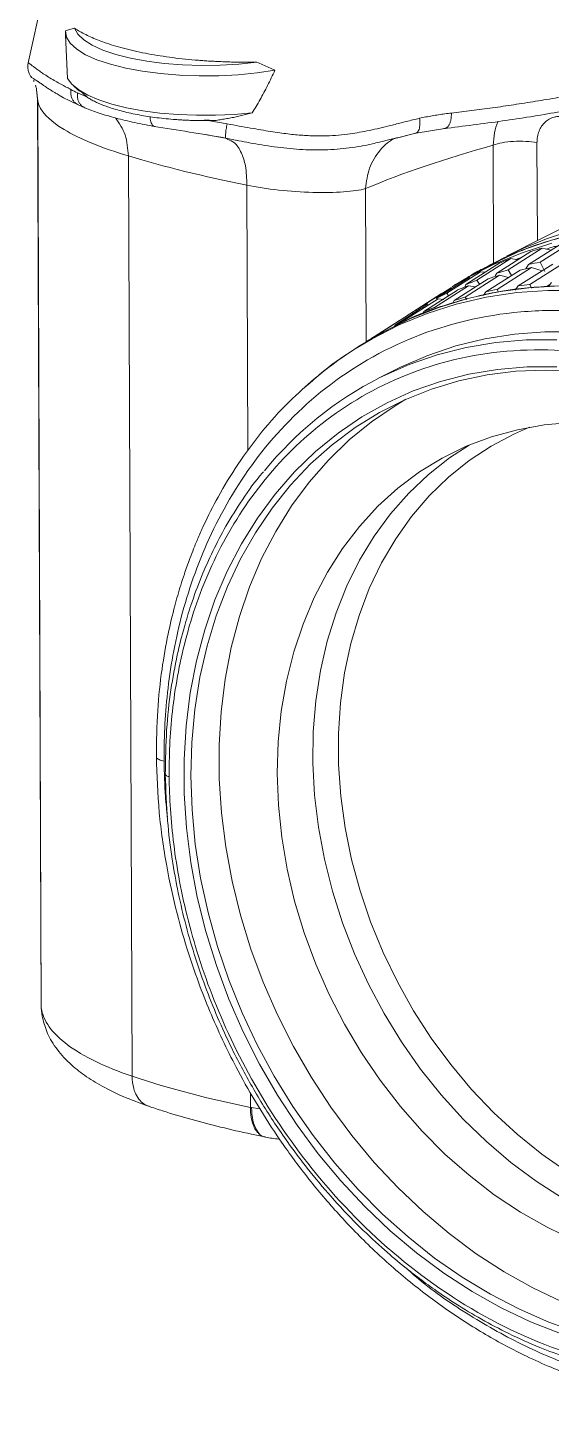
# Model space of a CAD drawing. Header units: millimetres. Extents: x -85 to 57, y -58 to 67.
# Drawn here: x -84.9 to -53.4, y -57.6 to 25.3 of the extents above; entities that cross this region are included whole.
import ezdxf

# ---------------------------------------------------------------- set-up
doc = ezdxf.new("R2010")
doc.units = ezdxf.units.MM

msp = doc.modelspace()

# ---------------------------------------------------------------- linework, layer by layer
at = {"color": 7, "linetype": 'Continuous', "lineweight": 15}
for p, q in [((-81.986, 36.003), (-84.828, 23.131)), ((-82.59, 25.006), (-82.589, 24.802)), ((-82.578, 24.802), (-82.46, 22.185)), ((-84.825, 23.132), (-84.824, 23.13)), ((-84.5, 22.076), (-84.469, 22.001)), ((-84.457, 22.147), (-84.461, 22.149)), ((-82.087, 21.734), (-81.749, 21.435)), ((-84.319, 21.532), (-84.256, 20.939)), ((-84.256, 20.968), (-84.048, -33.57)), ((-84.245, 20.817), (-84.036, -33.72)), ((-81.715, 21.472), (-81.305, 21.079)), ((-81.811, 20.597), (-81.414, 20.426)), ((-61.517, 18.905), (-59.778, 19.185)), ((-73.041, 18.626), (-72.371, 18.483)), ((-72.858, 18.573), (-72.961, 18.595)), ((-72.961, 18.595), (-72.175, 18.446)), ((-72.827, 18.525), (-72.961, 18.595)), ((-72.175, 18.448), (-72.304, 18.471)), ((-63.71, 18.364), (-63.01, 18.532)), ((-63.036, 18.523), (-61.456, 18.917)), ((-78.796, 17.53), (-78.585, -37.802)), ((-42.99, 18.122), (-56.076, 11.503)), ((-51.989, 12.457), (-54.056, 11.146)), ((-54.623, 11.782), (-56.664, 10.477)), ((-53.935, 11.99), (-55.989, 10.681)), ((-52.697, 12.308), (-54.751, 10.999)), ((-53.935, 11.99), (-53.395, 11.863)), ((-56.488, 11.095), (-58.516, 9.795)), ((-55.823, 11.361), (-57.864, 10.056)), ((-54.573, 10.818), (-56.641, 9.507)), ((-55.823, 11.361), (-55.403, 11.283)), ((-53.303, 11.031), (-55.371, 9.72)), ((-54.917, 10.745), (-54.751, 10.999)), ((-52.596, 11.119), (-54.677, 9.806)), ((-54.573, 10.818), (-53.93, 10.633)), ((-54.056, 11.146), (-53.774, 10.589)), ((-58.282, 10.25), (-60.298, 8.957)), ((-57.643, 10.573), (-59.672, 9.273)), ((-57.175, 10.151), (-59.216, 8.846)), ((-56.503, 10.354), (-58.557, 9.046)), ((-57.864, 10.056), (-57.703, 9.813)), ((-57.643, 10.573), (-57.361, 10.535)), ((-55.265, 10.672), (-57.319, 9.363)), ((-56.754, 10.322), (-56.664, 10.477)), ((-56.503, 10.354), (-55.963, 10.227)), ((-55.989, 10.681), (-55.789, 10.338)), ((-59.996, 9.253), (-62.001, 7.966)), ((-59.388, 9.63), (-61.404, 8.336)), ((-59.023, 9.47), (-61.052, 8.171)), ((-58.374, 9.73), (-60.415, 8.425)), ((-59.672, 9.273), (-59.56, 9.126)), ((-59.118, 9.816), (-59.347, 9.669)), ((-58.594, 9.642), (-58.516, 9.795)), ((-58.374, 9.73), (-57.943, 9.651)), ((-57.319, 9.363), (-57.46, 9.147)), ((-56.562, 9.35), (-56.641, 9.507)), ((-55.371, 9.72), (-55.568, 9.452)), ((-54.579, 9.582), (-54.677, 9.806)), ((-53.462, 9.815), (-53.661, 9.689)), ((-53.381, 9.913), (-53.563, 9.692)), ((-60.802, 8.633), (-62.818, 7.34)), ((-60.179, 8.948), (-62.207, 7.649)), ((-60.179, 8.948), (-59.851, 8.905)), ((-59.216, 8.846), (-59.287, 8.723)), ((-58.468, 8.892), (-58.557, 9.046)), ((-62.502, 7.645), (-64.507, 6.358)), ((-61.908, 8.013), (-63.924, 6.72)), ((-61.052, 8.171), (-61.128, 8.02)), ((-64.865, 6.128), (-65.267, 5.871)), ((-62.739, 4.686), (-63.701, 4.2)), ((-76.658, -18.855), (-76.659, -18.68)), ((-76.35, -19.792), (-76.352, -19.604))]:
    msp.add_line(p, q, dxfattribs=at)
at = {"color": 8, "linetype": 'Continuous', "lineweight": 15}
for p, q in [((-84.459, 22.151), (-84.209, 21.99)), ((-84.323, 21.514), (-84.245, 20.817)), ((-72.867, 19.463), (-74.032, 19.661)), ((-74.21, 18.817), (-72.961, 18.595)), ((-54.249, 18.326), (-54.226, 12.439)), ((-56.883, 18.175), (-56.856, 11.081)), ((-71.682, 15.768), (-71.621, -0.192)), ((-64.548, 15.567), (-64.513, 6.365)), ((-55.522, 11.305), (-55.197, 11.415)), ((-71.474, -38.776), (-71.47, -39.68)), ((-70.899, -39.766), (-71.404, -39.693))]:
    msp.add_line(p, q, dxfattribs=at)
at = {"color": 7, "linetype": 'Continuous', "lineweight": 15, "flags": 128}
for points in [[(-82.589, 25.048), (-82.524, 24.674), (-82.296, 24.307), (-81.909, 23.953), (-81.371, 23.621), (-80.692, 23.316), (-79.885, 23.045), (-78.966, 22.812), (-77.953, 22.622), (-76.865, 22.479), (-75.723, 22.385), (-74.55, 22.343), (-73.368, 22.353), (-72.2, 22.415), (-71.068, 22.527), (-69.995, 22.688)], [(-71.078, 23.171), (-72.16, 23.055), (-73.28, 22.989), (-74.417, 22.975), (-75.548, 23.011), (-76.649, 23.098), (-77.698, 23.234), (-78.674, 23.416), (-79.558, 23.64), (-80.331, 23.902), (-80.978, 24.197), (-81.486, 24.518), (-81.844, 24.859), (-82.046, 25.214)], [(-82.46, 22.185), (-82.197, 21.838), (-81.79, 21.505), (-81.248, 21.193), (-80.579, 20.906), (-79.796, 20.651), (-78.912, 20.431), (-77.942, 20.251), (-76.905, 20.113), (-75.818, 20.021), (-74.7, 19.975), (-73.571, 19.977), (-72.451, 20.026), (-71.36, 20.121)], [(-53.355, 12.281), (-55.136, 11.712), (-56.858, 11.003), (-58.516, 10.157), (-59.317, 9.684)], [(-64.865, 6.128), (-63.497, 6.939), (-62.879, 7.264), (-61.858, 7.749), (-60.156, 8.423), (-58.399, 8.958), (-56.593, 9.354), (-54.747, 9.607), (-52.869, 9.717)], [(-62.739, 4.686), (-62.447, 4.832), (-60.815, 5.541), (-59.125, 6.111), (-57.382, 6.539), (-55.596, 6.823), (-53.776, 6.962), (-51.928, 6.955)], [(-53.051, 4.846), (-54.848, 4.844), (-56.619, 4.698), (-58.353, 4.407), (-60.043, 3.974), (-61.682, 3.399), (-63.259, 2.687), (-64.769, 1.839), (-66.203, 0.862), (-67.555, -0.241), (-68.818, -1.465), (-69.986, -2.803), (-71.053, -4.249), (-72.015, -5.795), (-72.865, -7.435), (-73.601, -9.16), (-74.218, -10.962), (-74.714, -12.832), (-75.086, -14.761), (-75.332, -16.74), (-75.452, -18.758), (-75.444, -20.807), (-75.309, -22.875), (-75.047, -24.954), (-74.66, -27.033), (-74.149, -29.101), (-73.517, -31.149), (-72.767, -33.167), (-71.902, -35.145), (-70.928, -37.073), (-69.848, -38.942), (-68.668, -40.742), (-67.394, -42.466), (-66.031, -44.104), (-64.587, -45.649), (-63.069, -47.093), (-61.483, -48.429), (-59.839, -49.651), (-58.142, -50.752), (-56.403, -51.727), (-54.629, -52.572), (-52.829, -53.282)], [(-51.736, -53.227), (-53.529, -52.592), (-55.299, -51.821), (-57.04, -50.919), (-58.742, -49.891), (-60.398, -48.74), (-61.998, -47.473), (-63.536, -46.095), (-65.004, -44.614), (-66.394, -43.037), (-67.701, -41.372), (-68.917, -39.626), (-70.036, -37.807), (-71.054, -35.926), (-71.965, -33.991), (-72.765, -32.011), (-73.449, -29.997), (-74.016, -27.957), (-74.461, -25.903), (-74.782, -23.843), (-74.979, -21.788), (-75.05, -19.748), (-74.995, -17.733), (-74.813, -15.753), (-74.507, -13.817), (-74.077, -11.935), (-73.525, -10.115), (-72.855, -8.368), (-72.069, -6.701), (-71.172, -5.122), (-70.167, -3.639), (-69.059, -2.26), (-67.855, -0.991), (-66.559, 0.162), (-65.179, 1.193), (-63.72, 2.097), (-62.19, 2.87), (-60.597, 3.507), (-58.948, 4.007), (-57.251, 4.366), (-55.515, 4.582), (-53.747, 4.655), (-51.957, 4.585)], [(-52.735, -51.372), (-54.491, -50.535), (-56.214, -49.569), (-57.894, -48.479), (-59.523, -47.269), (-61.093, -45.946), (-62.597, -44.516), (-64.027, -42.986), (-65.376, -41.364), (-66.638, -39.657), (-67.806, -37.874), (-68.876, -36.023), (-69.841, -34.114), (-70.697, -32.155), (-71.439, -30.157), (-72.065, -28.129), (-72.571, -26.08), (-72.955, -24.022), (-73.214, -21.963), (-73.348, -19.915), (-73.356, -17.886), (-73.237, -15.887), (-72.993, -13.928), (-72.625, -12.017), (-72.134, -10.165), (-71.522, -8.381), (-70.794, -6.673), (-69.952, -5.049), (-69, -3.517), (-67.943, -2.085), (-66.786, -0.76), (-65.536, 0.451), (-64.197, 1.544), (-62.776, 2.512), (-62.121, 2.901)], [(-52.18, 1.496), (-53.823, 1.357), (-55.429, 1.072), (-56.99, 0.644), (-58.496, 0.075), (-59.938, -0.632), (-61.31, -1.473), (-62.602, -2.443), (-63.807, -3.537), (-64.918, -4.747), (-65.93, -6.068), (-66.835, -7.492), (-67.63, -9.011), (-68.309, -10.615), (-68.869, -12.296), (-69.306, -14.044), (-69.617, -15.849), (-69.802, -17.701), (-69.859, -19.589)], [(-52.714, -45.134), (-54.292, -44.12), (-55.819, -42.986), (-57.286, -41.736), (-58.684, -40.379), (-60.005, -38.921), (-61.243, -37.372), (-62.389, -35.74), (-63.438, -34.035), (-64.382, -32.266), (-65.218, -30.444), (-65.939, -28.578), (-66.543, -26.681), (-67.025, -24.761), (-67.382, -22.831), (-67.613, -20.902), (-67.717, -18.984), (-67.692, -17.089), (-67.539, -15.227), (-67.259, -13.409), (-66.853, -11.646), (-66.324, -9.948), (-65.674, -8.323), (-64.908, -6.783), (-64.03, -5.334), (-63.044, -3.987), (-61.957, -2.748), (-60.775, -1.624), (-59.504, -0.623), (-58.33, 0.146)], [(-69.859, -19.589), (-69.788, -21.502), (-69.588, -23.429), (-69.262, -25.36), (-68.811, -27.283), (-68.238, -29.187), (-67.546, -31.062), (-66.738, -32.896), (-65.82, -34.679), (-64.797, -36.401), (-63.675, -38.052), (-62.459, -39.623), (-61.158, -41.104), (-59.778, -42.487), (-58.328, -43.764), (-56.816, -44.928), (-55.249, -45.973), (-53.638, -46.891), (-51.992, -47.678)], [(-84.036, -33.72), (-84.047, -33.612), (-84.048, -33.57)], [(-83.959, -34.294), (-83.987, -34.181), (-84.036, -33.72)]]:
    msp.add_lwpolyline(points, dxfattribs=at)
at = {"color": 8, "linetype": 'Continuous', "lineweight": 15, "flags": 128}
for points in [[(-51.694, 9.435), (-53.591, 9.446), (-55.463, 9.313), (-57.3, 9.037), (-59.096, 8.62), (-60.843, 8.062), (-62.532, 7.367), (-64.158, 6.538), (-65.267, 5.871)], [(-53.058, 6.475), (-54.903, 6.469), (-56.721, 6.317), (-58.504, 6.019), (-60.242, 5.578), (-61.927, 4.996), (-63.553, 4.274), (-63.701, 4.2)]]:
    msp.add_lwpolyline(points, dxfattribs=at)
at = {"color": 144, "linetype": 'Continuous', "lineweight": 0, "flags": 128}
msp.add_lwpolyline([(-52.431, -43.552), (-53.961, -42.483), (-55.435, -41.297), (-56.843, -39.999), (-58.179, -38.599), (-59.433, -37.104), (-60.598, -35.523), (-61.669, -33.865), (-62.637, -32.14), (-63.499, -30.357), (-64.248, -28.529), (-64.88, -26.664), (-65.392, -24.775), (-65.78, -22.872), (-66.042, -20.967), (-66.178, -19.07), (-66.185, -17.193), (-66.064, -15.346), (-65.816, -13.542), (-65.441, -11.789), (-64.943, -10.099), (-64.324, -8.481), (-63.588, -6.945), (-62.739, -5.5), (-61.782, -4.155), (-60.723, -2.916), (-59.568, -1.792), (-58.323, -0.79), (-56.996, 0.086), (-55.596, 0.83), (-54.698, 1.221)], dxfattribs=at)
at = {"color": 7, "linetype": 'Continuous', "lineweight": 15}
for centre, radius, start, end in [((-45.442, -9.753), 23.768, 87.70128, 116.57844), ((-47.576, -10.244), 23.126, 105.96087, 107.74238), ((-47.667, -9.981), 22.847, 110.91531, 112.71127), ((-50.081, -12.129), 23.382, 101.07662, 102.80815), ((-49.557, -11.841), 23.423, 101.07393, 102.81085), ((-49.76, -11.137), 22.69, 110.92623, 112.70035), ((-50.193, -11.687), 22.927, 105.97443, 107.72882), ((-49.67, -11.398), 22.966, 105.9717, 107.73155), ((-49.797, -11.052), 22.597, 115.91243, 117.69142), ((-50.283, -11.426), 22.651, 110.92898, 112.69759), ((-52.176, -13.28), 23.22, 101.0875, 102.79727), ((-52.073, -13.897), 23.845, 96.26857, 97.94832), ((-49.751, -11.131), 22.688, 120.90361, 122.67784), ((-52.376, -12.582), 22.493, 110.94009, 112.68648), ((-52.287, -12.841), 22.767, 105.98545, 107.7178), ((-52.413, -12.498), 22.401, 115.92633, 117.67752), ((-52.368, -12.576), 22.491, 120.91747, 122.66398), ((-52.966, -13.284), 22.764, 122.70771, 131.93366), ((-53.92, -14.977), 21.528, 117.02477, 140.88745), ((-59.753, 19.139), 59.975, 251.69957, 258.7332)]:
    msp.add_arc(centre, radius, start, end, dxfattribs=at)
for points, knots in [([(-82.046, 25.214), (-82.094, 25.201), (-82.19, 25.176), (-82.327, 25.136), (-82.461, 25.094), (-82.546, 25.064), (-82.589, 25.048)], [0, 0, 0, 0, 0.248381, 0.497825, 0.748359, 1, 1, 1, 1]), ([(-71.078, 23.171), (-71.2, 23.17), (-71.443, 23.167), (-71.806, 23.168), (-72.165, 23.171), (-72.521, 23.178), (-72.874, 23.187), (-73.224, 23.2), (-73.57, 23.216), (-73.913, 23.235), (-74.253, 23.256), (-75.009, 23.312), (-76.159, 23.431), (-77.623, 23.663), (-78.962, 23.955), (-79.918, 24.238), (-80.567, 24.475), (-80.982, 24.646), (-81.368, 24.826), (-81.727, 25.015), (-81.939, 25.147), (-82.046, 25.214)], [0, 0, 0, 0, 0.027028, 0.053819, 0.080391, 0.106764, 0.132959, 0.158996, 0.184895, 0.21068, 0.23637, 0.261988, 0.383206, 0.504417, 0.624904, 0.744455, 0.794619, 0.845082, 0.89602, 0.947604, 1, 1, 1, 1]), ([(-84.817, 23.129), (-84.826, 23.106), (-84.862, 23.009), (-84.85, 22.809), (-84.773, 22.447), (-84.692, 22.351), (-84.633, 22.282)], [0, 0, 0, 0, 0.048258, 0.195539, 0.414239, 1, 1, 1, 1]), ([(-69.995, 22.688), (-70.067, 22.533), (-70.209, 22.226), (-70.431, 21.776), (-70.657, 21.34), (-70.887, 20.92), (-71.12, 20.514), (-71.281, 20.251), (-71.36, 20.121)], [0, 0, 0, 0, 0.176276, 0.348655, 0.517174, 0.681875, 0.842801, 1, 1, 1, 1]), ([(-69.995, 22.688), (-70.116, 22.743), (-70.356, 22.853), (-70.717, 23.013), (-70.958, 23.119), (-71.078, 23.171)], [0, 0, 0, 0, 0.336121, 0.669435, 1, 1, 1, 1]), ([(-84.638, 22.29), (-84.638, 22.29), (-84.658, 22.275), (-84.609, 22.248), (-84.477, 22.162), (-84.459, 22.151)], [0, 0, 0, 0, 0.009007, 0.872301, 1, 1, 1, 1]), ([(-84.393, 21.778), (-84.368, 21.717), (-84.332, 21.632), (-84.325, 21.541), (-84.323, 21.514)], [0, 0, 0, 0, 0.710841, 1, 1, 1, 1]), ([(-84.264, 22.023), (-84.239, 22.007), (-84.196, 21.98), (-84.104, 21.916), (-83.999, 21.844), (-83.858, 21.747), (-83.679, 21.627), (-83.484, 21.499), (-83.31, 21.391), (-83.124, 21.277), (-82.859, 21.123), (-82.44, 20.892), (-82.044, 20.706), (-81.818, 20.6)], [0, 0, 0, 0, 0.116041, 0.199273, 0.272306, 0.352554, 0.455067, 0.539327, 0.603538, 0.653269, 0.731375, 0.846874, 1, 1, 1, 1]), ([(-82.26, 21.527), (-82.282, 21.539), (-82.328, 21.563), (-82.373, 21.592), (-82.396, 21.607)], [0, 0, 0, 0, 0.479354, 1, 1, 1, 1]), ([(-49.529, 21.687), (-49.764, 21.641), (-50.229, 21.549), (-50.929, 21.415), (-51.622, 21.285), (-52.309, 21.161), (-52.989, 21.041), (-53.662, 20.926), (-54.328, 20.816), (-54.987, 20.711), (-55.639, 20.611), (-56.284, 20.515), (-56.921, 20.425), (-57.55, 20.339), (-58.171, 20.259), (-58.784, 20.183), (-59.193, 20.135), (-59.395, 20.112)], [0, 0, 0, 0, 0.077065, 0.152638, 0.22672, 0.299314, 0.37042, 0.440039, 0.508175, 0.574828, 0.64, 0.703693, 0.765911, 0.826655, 0.885922, 0.943705, 1, 1, 1, 1]), ([(-78.796, 17.53), (-80.425, 18.018), (-81.742, 18.559), (-83.595, 19.678), (-84.13, 20.256), (-84.245, 20.817)], [0, 0, 0, 0, 0.5, 0.5, 1, 1, 1, 1]), ([(-81.303, 21.078), (-81.366, 21.104), (-81.494, 21.157), (-81.682, 21.239), (-81.804, 21.296), (-81.865, 21.325)], [0, 0, 0, 0, 0.321783, 0.655146, 1, 1, 1, 1]), ([(-73.609, 19.66), (-73.708, 19.659), (-73.906, 19.655), (-74.203, 19.654), (-74.499, 19.656), (-74.794, 19.661), (-75.088, 19.671), (-75.38, 19.683), (-75.672, 19.699), (-76.251, 19.738), (-77.101, 19.822), (-78.166, 19.986), (-79.143, 20.198), (-79.834, 20.403), (-80.299, 20.573), (-80.587, 20.691), (-80.851, 20.815), (-81.093, 20.944), (-81.234, 21.033), (-81.304, 21.078)], [0, 0, 0, 0, 0.03142, 0.062709, 0.09391, 0.125066, 0.156221, 0.187417, 0.218698, 0.250106, 0.375027, 0.500002, 0.624926, 0.749903, 0.800082, 0.850004, 0.899847, 0.949786, 1, 1, 1, 1]), ([(-81.433, 20.434), (-81.15, 20.324), (-80.583, 20.105), (-79.562, 19.804), (-78.439, 19.53), (-77.61, 19.375), (-77.195, 19.298)], [0, 0, 0, 0, 0.250719, 0.500923, 0.750686, 1, 1, 1, 1]), ([(-71.36, 20.121), (-71.467, 20.093), (-71.681, 20.036), (-72.003, 19.958), (-72.324, 19.886), (-72.646, 19.82), (-72.967, 19.76), (-73.288, 19.706), (-73.502, 19.676), (-73.609, 19.66)], [0, 0, 0, 0, 0.143996, 0.2875, 0.430577, 0.573294, 0.715722, 0.857932, 1, 1, 1, 1]), ([(-59.395, 20.112), (-59.523, 20.097), (-59.779, 20.066), (-60.163, 20.01), (-60.545, 19.947), (-60.923, 19.876), (-61.175, 19.821), (-61.301, 19.794)], [0, 0, 0, 0, 0.204811, 0.407211, 0.607206, 0.804809, 1, 1, 1, 1]), ([(-59.853, 19.177), (-58.663, 19.323), (-56.284, 19.616), (-53.076, 20.143), (-51.084, 20.525), (-50.131, 20.708)], [0, 0, 0, 0, 0.342581, 0.685256, 1, 1, 1, 1]), ([(-77.246, 19.306), (-76.553, 19.197), (-75.177, 18.979), (-73.685, 18.731), (-72.944, 18.607)], [0, 0, 0, 0, 0.503505, 1, 1, 1, 1]), ([(-74.237, 19.696), (-74.133, 19.689), (-73.924, 19.676), (-73.714, 19.666), (-73.609, 19.66)], [0, 0, 0, 0, 0.499106, 1, 1, 1, 1]), ([(-72.961, 18.595), (-72.969, 18.596), (-72.975, 18.615), (-72.976, 18.697), (-72.973, 18.76), (-72.955, 18.924), (-72.942, 19.024), (-72.908, 19.24), (-72.888, 19.354), (-72.867, 19.463)], [0, 0, 0, 0, 0.25, 0.25, 0.5, 0.5, 0.75, 0.75, 1, 1, 1, 1]), ([(-61.301, 19.794), (-61.438, 19.762), (-61.709, 19.7), (-62.108, 19.601), (-62.492, 19.504), (-62.862, 19.41), (-63.515, 19.246), (-64.427, 19.032), (-65.479, 18.851), (-66.354, 18.763), (-67.112, 18.728), (-67.913, 18.74), (-68.623, 18.791), (-69.227, 18.856), (-69.725, 18.921), (-70.266, 19.002), (-70.853, 19.099), (-71.484, 19.21), (-72.161, 19.334), (-72.627, 19.419), (-72.867, 19.463)], [0, 0, 0, 0, 0.03893, 0.076242, 0.111946, 0.146057, 0.178588, 0.291781, 0.392768, 0.455669, 0.517412, 0.58595, 0.657672, 0.695617, 0.737117, 0.782219, 0.830992, 0.883526, 0.93986, 1, 1, 1, 1]), ([(-61.626, 18.888), (-61.571, 18.881), (-61.515, 18.895), (-61.414, 18.974), (-61.37, 19.041), (-61.306, 19.217), (-61.287, 19.326), (-61.276, 19.558), (-61.284, 19.68), (-61.301, 19.794)], [0, 0, 0, 0, 0.25, 0.25, 0.5, 0.5, 0.75, 0.75, 1, 1, 1, 1]), ([(-64.548, 15.567), (-64.876, 15.477), (-65.331, 15.409), (-66.416, 15.331), (-67.048, 15.32), (-68.383, 15.357), (-69.087, 15.405), (-70.448, 15.553), (-71.105, 15.652), (-71.682, 15.768)], [0, 0, 0, 0, 0.25, 0.25, 0.5, 0.5, 0.75, 0.75, 1, 1, 1, 1]), ([(-57.981, 10.446), (-57.559, 10.695), (-56.272, 11.452), (-53.926, 12.346), (-50.968, 13.127), (-47.851, 13.508), (-44.618, 13.494), (-41.303, 13.064), (-37.965, 12.217), (-34.665, 10.962), (-31.482, 9.338), (-28.469, 7.392), (-25.683, 5.189), (-23.151, 2.791), (-20.888, 0.26), (-18.887, -2.367), (-16.988, -5.287), (-15.264, -8.475), (-13.785, -11.882), (-12.668, -15.164), (-11.869, -18.28), (-11.346, -21.206), (-11.041, -23.932), (-10.993, -25.666), (-10.97, -26.502)], [0, 0, 0, 0, 0.023858, 0.072673, 0.121746, 0.171691, 0.222235, 0.273084, 0.324855, 0.376304, 0.427121, 0.47702, 0.525744, 0.572244, 0.617232, 0.660579, 0.702194, 0.753555, 0.801858, 0.847129, 0.889447, 0.928933, 0.96573, 1, 1, 1, 1]), ([(-58.594, 10.1), (-58.367, 10.256), (-57.886, 10.584), (-57.355, 10.817), (-57.075, 10.941)], [0, 0, 0, 0, 0.473657, 1, 1, 1, 1]), ([(-17.661, -29.82), (-17.677, -29.001), (-17.708, -27.304), (-17.983, -24.633), (-18.469, -21.764), (-19.226, -18.706), (-20.293, -15.482), (-21.714, -12.131), (-23.388, -8.974), (-25.25, -6.061), (-27.234, -3.422), (-29.485, -0.879), (-31.995, 1.514), (-34.726, 3.685), (-37.643, 5.584), (-40.705, 7.166), (-43.879, 8.401), (-47.131, 9.26), (-50.403, 9.719), (-53.632, 9.76), (-56.748, 9.403), (-59.679, 8.632), (-61.716, 7.895), (-62.714, 7.328), (-62.86, 7.245)], [0, 0, 0, 0, 0.034689, 0.071936, 0.111904, 0.15474, 0.200564, 0.249458, 0.301447, 0.344353, 0.389074, 0.435513, 0.48353, 0.532943, 0.582616, 0.633171, 0.684334, 0.735804, 0.788208, 0.840286, 0.891725, 0.942233, 0.991553, 1, 1, 1, 1]), ([(-76.659, -18.68), (-76.664, -17.34), (-76.595, -15.931), (-76.246, -12.995), (-75.967, -11.468), (-75.122, -8.348), (-74.556, -6.754), (-73.064, -3.594), (-72.135, -2.026), (-69.857, 0.942), (-68.505, 2.342), (-65.368, 4.797), (-63.581, 5.851), (-59.635, 7.432), (-57.477, 7.957), (-54.077, 8.253), (-52.917, 8.271), (-50.569, 8.138), (-49.381, 7.987), (-47.005, 7.519), (-45.817, 7.201), (-43.468, 6.409), (-42.308, 5.935), (-38.904, 4.299), (-36.743, 2.926), (-32.788, -0.203), (-30.995, -1.957), (-27.841, -5.636), (-26.48, -7.562), (-24.179, -11.412), (-23.238, -13.336), (-21.716, -17.069), (-21.135, -18.877), (-20.259, -22.316), (-19.962, -23.947), (-19.58, -27.009), (-19.494, -28.441), (-19.483, -29.774)], [0, 0, 0, 0, 0.0625, 0.0625, 0.125, 0.125, 0.1875, 0.1875, 0.25, 0.25, 0.3125, 0.3125, 0.375, 0.375, 0.4375, 0.4375, 0.46875, 0.46875, 0.5, 0.5, 0.53125, 0.53125, 0.5625, 0.5625, 0.625, 0.625, 0.6875, 0.6875, 0.75, 0.75, 0.8125, 0.8125, 0.875, 0.875, 0.9375, 0.9375, 1, 1, 1, 1]), ([(-76.352, -19.604), (-76.356, -18.336), (-76.291, -17.002), (-75.961, -14.222), (-75.696, -12.777), (-74.897, -9.824), (-74.361, -8.316), (-72.948, -5.325), (-72.069, -3.842), (-69.912, -1.033), (-68.633, 0.291), (-65.664, 2.614), (-63.973, 3.611), (-60.24, 5.106), (-58.198, 5.603), (-53.909, 5.976), (-51.663, 5.852), (-47.168, 4.966), (-44.921, 4.205), (-40.629, 2.143), (-38.585, 0.844), (-34.844, -2.114), (-33.147, -3.772), (-30.164, -7.251), (-28.876, -9.072), (-26.698, -12.712), (-25.807, -14.532), (-24.366, -18.062), (-23.816, -19.772), (-22.985, -23.025), (-22.704, -24.567), (-22.341, -27.464), (-22.259, -28.818), (-22.247, -30.08)], [0, 0, 0, 0, 0.0625, 0.0625, 0.125, 0.125, 0.1875, 0.1875, 0.25, 0.25, 0.3125, 0.3125, 0.375, 0.375, 0.4375, 0.4375, 0.5, 0.5, 0.5625, 0.5625, 0.625, 0.625, 0.6875, 0.6875, 0.75, 0.75, 0.8125, 0.8125, 0.875, 0.875, 0.9375, 0.9375, 1, 1, 1, 1]), ([(-65.27, 5.869), (-65.976, 5.41), (-66.745, 4.91), (-67.425, 4.291), (-67.482, 4.24)], [0, 0, 0, 0, 0.9169275, 1, 1, 1, 1]), ([(-67.482, 4.24), (-68.05, 3.749), (-69.23, 2.73), (-70.806, 0.959), (-72.226, -0.954), (-73.371, -2.841), (-74.13, -4.344), (-74.598, -5.397), (-74.872, -6.059), (-75.098, -6.642), (-75.283, -7.15), (-75.467, -7.685), (-75.718, -8.46), (-76.061, -9.651), (-76.458, -11.326), (-76.82, -13.421), (-77.087, -15.88), (-77.111, -17.658), (-77.123, -18.587)], [0, 0, 0, 0, 0.0935465, 0.194298, 0.2924437, 0.385139, 0.461383, 0.4933188, 0.5213712, 0.5456986, 0.5664395, 0.5843984, 0.611442, 0.6607273, 0.7267241, 0.8071407, 0.8992384, 1, 1, 1, 1]), ([(-70.683, -1.455), (-70.706, -1.481), (-71.17, -1.999), (-71.929, -3.092), (-72.922, -4.661), (-73.733, -6.208), (-74.442, -7.795), (-75.005, -9.319), (-75.488, -10.897), (-75.907, -12.578), (-76.28, -14.644), (-76.549, -17.039), (-76.571, -18.763), (-76.583, -19.66)], [0, 0, 0, 0, 0.005719, 0.115274, 0.215964, 0.305719, 0.393102, 0.489227, 0.557601, 0.645982, 0.751566, 0.870841, 1, 1, 1, 1]), ([(-77.123, -18.587), (-77.085, -19.709), (-77.01, -21.886), (-76.555, -25.048), (-75.94, -27.889), (-75.244, -30.304), (-74.538, -32.337), (-73.824, -34.125), (-73.059, -35.822), (-72.136, -37.655), (-71.029, -39.606), (-69.681, -41.697), (-68.15, -43.789), (-66.389, -45.9), (-64.384, -47.992), (-62.166, -49.984), (-59.8, -51.793), (-57.364, -53.362), (-55.22, -54.505), (-53.448, -55.303), (-52.137, -55.82), (-51.032, -56.202), (-50.167, -56.468), (-49.404, -56.681), (-48.554, -56.895), (-47.441, -57.135), (-46.02, -57.374), (-44.329, -57.556), (-42.082, -57.642), (-39.45, -57.471), (-36.852, -57.021), (-35.331, -56.505), (-34.723, -56.3)], [0, 0, 0, 0, 0.050364, 0.097744, 0.140531, 0.177198, 0.206575, 0.233348, 0.260035, 0.286545, 0.321452, 0.356396, 0.393648, 0.43346, 0.47589, 0.520722, 0.565643, 0.609877, 0.653182, 0.678632, 0.701677, 0.720466, 0.734951, 0.745575, 0.759148, 0.777909, 0.801851, 0.830937, 0.863569, 0.916397, 0.966649, 1, 1, 1, 1]), ([(-76.583, -19.66), (-76.554, -20.586), (-76.5, -22.275), (-76.204, -24.658), (-75.825, -26.772), (-75.201, -29.412), (-74.168, -32.642), (-72.718, -35.968), (-71.208, -38.764), (-69.731, -41.105), (-68.194, -43.202), (-66.618, -45.084), (-65.117, -46.676), (-63.666, -48.047), (-62.45, -49.084), (-61.389, -49.919), (-60.329, -50.696), (-59.05, -51.555), (-57.568, -52.445), (-55.888, -53.328), (-54.17, -54.097), (-52.519, -54.711), (-50.981, -55.185), (-49.231, -55.619), (-47.138, -55.967), (-45.021, -56.148), (-43.688, -56.08), (-43.156, -56.053)], [0, 0, 0, 0, 0.050412, 0.091957, 0.128549, 0.164522, 0.235056, 0.305645, 0.352895, 0.400222, 0.449759, 0.488957, 0.529567, 0.565978, 0.595875, 0.615948, 0.6395, 0.667831, 0.701053, 0.735988, 0.775094, 0.80886, 0.838353, 0.869831, 0.91623, 0.966618, 1, 1, 1, 1]), ([(-22.246, -30.268), (-22.241, -31.536), (-22.306, -32.87), (-22.636, -35.65), (-22.901, -37.095), (-23.701, -40.048), (-24.236, -41.556), (-25.649, -44.547), (-26.528, -46.03), (-28.685, -48.839), (-29.964, -50.163), (-32.933, -52.486), (-34.625, -53.483), (-38.358, -54.978), (-40.399, -55.475), (-44.689, -55.848), (-46.935, -55.724), (-51.43, -54.838), (-53.676, -54.077), (-57.969, -52.015), (-60.013, -50.716), (-63.754, -47.758), (-65.45, -46.1), (-68.434, -42.621), (-69.722, -40.8), (-71.899, -37.16), (-72.79, -35.34), (-74.231, -31.81), (-74.781, -30.1), (-75.612, -26.847), (-75.893, -25.305), (-76.257, -22.408), (-76.339, -21.054), (-76.35, -19.792)], [0, 0, 0, 0, 0.0625, 0.0625, 0.125, 0.125, 0.1875, 0.1875, 0.25, 0.25, 0.3125, 0.3125, 0.375, 0.375, 0.4375, 0.4375, 0.5, 0.5, 0.5625, 0.5625, 0.625, 0.625, 0.6875, 0.6875, 0.75, 0.75, 0.8125, 0.8125, 0.875, 0.875, 0.9375, 0.9375, 1, 1, 1, 1]), ([(-84.036, -33.72), (-83.98, -34.09), (-83.822, -34.464), (-83.294, -35.202), (-82.925, -35.567), (-81.988, -36.269), (-81.42, -36.606), (-80.117, -37.238), (-79.382, -37.533), (-78.585, -37.802)], [0, 0, 0, 0, 0.25, 0.25, 0.5, 0.5, 0.75, 0.75, 1, 1, 1, 1]), ([(-83.96, -34.292), (-83.874, -34.609), (-83.694, -35.276), (-83.105, -36.229), (-82.304, -37.094), (-81.326, -37.855), (-80.237, -38.51), (-78.96, -39.123), (-77.969, -39.475), (-77.467, -39.653)], [0, 0, 0, 0, 0.135208, 0.284759, 0.447696, 0.577871, 0.713976, 0.855052, 1, 1, 1, 1]), ([(-77.596, -39.61), (-77.315, -39.703), (-76.494, -39.976), (-75.063, -40.4), (-73.28, -40.868), (-71.78, -41.216), (-70.872, -41.404), (-70.602, -41.46)], [0, 0, 0, 0, 0.132184, 0.386952, 0.640651, 0.893338, 1, 1, 1, 1]), ([(-70.558, -41.469), (-70.303, -41.519), (-70.037, -41.57), (-69.737, -41.586), (-69.725, -41.586)], [0, 0, 0, 0, 0.959287, 1, 1, 1, 1])]:
    msp.add_open_spline(points, degree=3, knots=knots, dxfattribs=at)
at = {"color": 8, "linetype": 'Continuous', "lineweight": 15}
for points, knots in [([(-82.396, 21.607), (-82.411, 21.614), (-82.606, 21.707), (-82.906, 21.869), (-83.293, 22.085), (-83.624, 22.282), (-83.909, 22.469), (-84.146, 22.634), (-84.347, 22.78), (-84.575, 22.952), (-84.76, 23.096), (-84.829, 23.142), (-84.825, 23.133), (-84.825, 23.132)], [0, 0, 0, 0, 0.0077264, 0.0990336, 0.1662135, 0.251637, 0.3389803, 0.4124023, 0.496011, 0.5897142, 0.7716682, 0.9657757, 1, 1, 1, 1]), ([(-81.81, 20.599), (-81.858, 20.623), (-81.96, 20.674), (-82.087, 20.801), (-82.187, 20.963), (-82.272, 21.2), (-82.265, 21.398), (-82.26, 21.527)], [0, 0, 0, 0, 0.156776, 0.333208, 0.509683, 0.682114, 1, 1, 1, 1]), ([(-81.412, 20.428), (-81.459, 20.449), (-81.558, 20.495), (-81.683, 20.615), (-81.783, 20.77), (-81.87, 21.001), (-81.867, 21.198), (-81.865, 21.325)], [0, 0, 0, 0, 0.1565998, 0.3330193, 0.5094858, 0.6819361, 1, 1, 1, 1]), ([(-77.501, 19.894), (-77.5, 19.839), (-77.497, 19.722), (-77.456, 19.578), (-77.402, 19.449), (-77.331, 19.362), (-77.27, 19.307), (-77.229, 19.311), (-77.219, 19.311)], [0, 0, 0, 0, 0.168295, 0.359237, 0.554142, 0.749047, 0.939989, 1, 1, 1, 1]), ([(-59.395, 20.112), (-59.394, 20.046), (-59.391, 19.909), (-59.417, 19.709), (-59.467, 19.523), (-59.543, 19.365), (-59.639, 19.254), (-59.724, 19.195), (-59.777, 19.19), (-59.79, 19.189)], [0, 0, 0, 0, 0.142181, 0.294795, 0.455189, 0.619673, 0.783953, 0.943766, 1, 1, 1, 1]), ([(-79.574, 19.817), (-79.353, 19.499), (-78.919, 18.876), (-78.837, 17.973), (-78.796, 17.53)], [0, 0, 0, 0, 0.509624, 1, 1, 1, 1]), ([(-71.682, 15.768), (-71.696, 16.171), (-71.721, 16.906), (-72.004, 17.769), (-72.368, 18.343), (-72.691, 18.471), (-72.827, 18.525)], [0, 0, 0, 0, 0.292402, 0.533424, 0.803193, 1, 1, 1, 1]), ([(-72.175, 18.446), (-71.958, 18.404), (-71.252, 18.269), (-70.027, 18.068), (-68.51, 17.904), (-66.992, 17.872), (-65.524, 17.997), (-64.432, 18.185), (-63.852, 18.329), (-63.71, 18.364)], [0, 0, 0, 0, 0.075566, 0.245753, 0.419201, 0.594836, 0.770534, 0.944085, 1, 1, 1, 1]), ([(-64.548, 15.567), (-64.495, 15.989), (-64.386, 16.858), (-63.712, 17.901), (-63.071, 18.514), (-62.651, 18.619), (-62.617, 18.627)], [0, 0, 0, 0, 0.311343, 0.641545, 0.971747, 1, 1, 1, 1]), ([(-63.01, 18.532), (-62.953, 18.546), (-62.474, 18.661), (-62.023, 18.781), (-61.626, 18.888)], [0, 0, 0, 0, 0.118125, 1, 1, 1, 1]), ([(-57.075, 10.941), (-56.512, 11.225), (-55.115, 11.932), (-52.716, 12.701), (-49.935, 13.286), (-47.061, 13.523), (-44.13, 13.453), (-42.156, 13.127), (-41.169, 12.964)], [0, 0, 0, 0, 0.118782, 0.295025, 0.471269, 0.647513, 0.823756, 1, 1, 1, 1]), ([(-53.671, 11.928), (-53.539, 11.978), (-53.319, 12.061), (-53.085, 12.103), (-52.991, 12.12)], [0, 0, 0, 0, 0.599422, 1, 1, 1, 1]), ([(-76.658, -18.855), (-76.763, -18.829), (-76.981, -18.774), (-77.124, -18.67), (-77.112, -18.606), (-77.109, -18.587)], [0, 0, 0, 0, 0.399874, 0.829538, 1, 1, 1, 1]), ([(-76.458, -22.231), (-76.502, -21.819), (-76.622, -20.687), (-76.644, -19.567), (-76.658, -18.855)], [0, 0, 0, 0, 0.364249, 1, 1, 1, 1]), ([(-76.554, -19.618), (-76.563, -19.625), (-76.602, -19.655), (-76.573, -19.707), (-76.485, -19.761), (-76.394, -19.782), (-76.35, -19.792)], [0, 0, 0, 0, 0.11309, 0.468185, 0.74445, 1, 1, 1, 1]), ([(-19.482, -29.949), (-19.491, -30.66), (-19.51, -32.082), (-19.708, -34.265), (-20.051, -36.491), (-20.592, -38.83), (-21.334, -41.17), (-22.337, -43.569), (-23.59, -45.901), (-24.977, -47.928), (-26.376, -49.604), (-27.732, -50.978), (-29.22, -52.248), (-30.848, -53.406), (-32.628, -54.436), (-34.864, -55.459), (-37.619, -56.333), (-40.929, -56.867), (-44.397, -56.917), (-47.947, -56.466), (-51.496, -55.516), (-54.97, -54.106), (-58.271, -52.248), (-60.667, -50.635), (-61.882, -49.55), (-62.134, -49.325)], [0, 0, 0, 0, 0.031942, 0.063874, 0.1, 0.136119, 0.17681, 0.217495, 0.26297, 0.308438, 0.341932, 0.37534, 0.408828, 0.444467, 0.480752, 0.517656, 0.574629, 0.632877, 0.692001, 0.751563, 0.811104, 0.870169, 0.928321, 0.985166, 1, 1, 1, 1]), ([(-77.551, -39.613), (-77.611, -39.594), (-77.785, -39.541), (-78.045, -39.339), (-78.309, -39.003), (-78.531, -38.495), (-78.565, -38.055), (-78.585, -37.802)], [0, 0, 0, 0, 0.097961, 0.282947, 0.489977, 0.707329, 1, 1, 1, 1]), ([(-70.617, -41.457), (-70.643, -41.45), (-70.694, -41.437), (-70.767, -41.406), (-70.835, -41.368), (-70.899, -41.324), (-70.958, -41.274), (-71.013, -41.22), (-71.112, -41.105), (-71.242, -40.896), (-71.349, -40.604), (-71.411, -40.341), (-71.444, -40.131), (-71.466, -39.911), (-71.469, -39.757), (-71.47, -39.68)], [0, 0, 0, 0, 0.052529, 0.103431, 0.152705, 0.200352, 0.246371, 0.290763, 0.333527, 0.500045, 0.666563, 0.749922, 0.833281, 0.916641, 1, 1, 1, 1]), ([(-70.555, -41.442), (-70.58, -41.446), (-70.796, -41.479), (-71.085, -41.12), (-71.355, -40.494), (-71.387, -39.96), (-71.404, -39.693)], [0, 0, 0, 0, 0.047806, 0.417404, 0.708701, 1, 1, 1, 1])]:
    msp.add_open_spline(points, degree=3, knots=knots, dxfattribs=at)
at = {"color": 7, "linetype": 'Continuous', "lineweight": 15}
for points in [[(-81.865, 21.325), (-82.003, 21.392), (-82.135, 21.459), (-82.26, 21.527)], [(-71.682, 15.768), (-74.283, 16.295), (-76.678, 16.888), (-78.796, 17.53)], [(-64.548, 15.567), (-62.335, 16.503), (-59.767, 17.378), (-56.883, 18.175)], [(-71.47, -39.68), (-71.448, -39.684), (-71.426, -39.689), (-71.404, -39.693)]]:
    msp.add_open_spline(points, degree=3, dxfattribs=at)
at = {"color": 144, "linetype": 'Continuous', "lineweight": 0}
for points, knots in [([(-52.571, 19.88), (-52.608, 19.886), (-52.682, 19.899), (-52.792, 19.909), (-52.901, 19.91), (-53.008, 19.903), (-53.113, 19.888), (-53.233, 19.862), (-53.366, 19.818), (-53.555, 19.728), (-53.769, 19.574), (-53.978, 19.328), (-54.108, 19.08), (-54.181, 18.862), (-54.22, 18.69), (-54.245, 18.511), (-54.247, 18.388), (-54.249, 18.326)], [0, 0, 0, 0, 0.04215, 0.0839, 0.125428, 0.166911, 0.20853, 0.250461, 0.312867, 0.375474, 0.500272, 0.625046, 0.749837, 0.812233, 0.874841, 0.937195, 1, 1, 1, 1]), ([(-56.883, 18.175), (-56.861, 18.427), (-56.82, 18.917), (-56.701, 19.395), (-56.595, 19.592), (-56.592, 19.599)], [0, 0, 0, 0, 0.5067849, 0.9835826, 1, 1, 1, 1]), ([(-56.883, 18.175), (-56.731, 18.236), (-56.544, 18.288), (-56.124, 18.369), (-55.892, 18.396), (-55.411, 18.424), (-55.163, 18.424), (-54.685, 18.395), (-54.455, 18.366), (-54.249, 18.326)], [0, 0, 0, 0, 0.25, 0.25, 0.5, 0.5, 0.75, 0.75, 1, 1, 1, 1])]:
    msp.add_open_spline(points, degree=3, knots=knots, dxfattribs=at)

doc.saveas('drawing.dxf')
